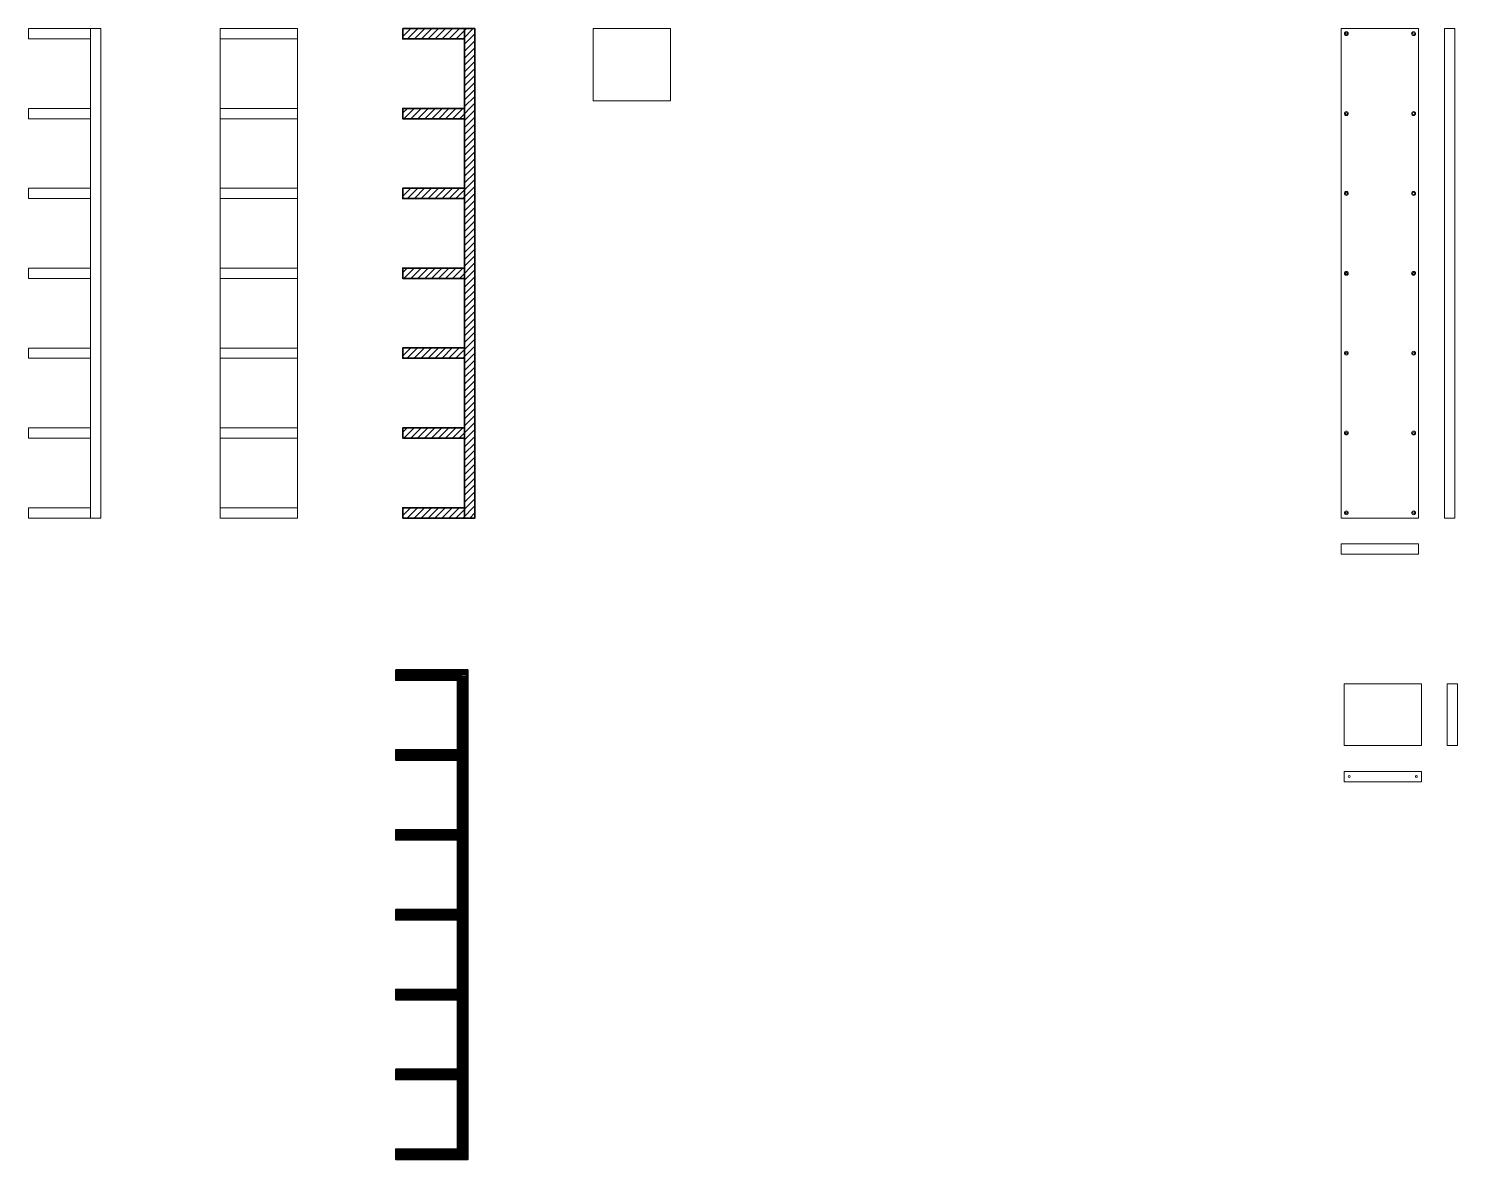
# Model space of a CAD drawing. Header units: millimetres. Extents: x -569 to 4978, y -1805 to 11959.
# Drawn here: x -569 to 4978, y -1805 to 2585 of the extents above.
import ezdxf

# ---------------------------------------------------------------- set-up
doc = ezdxf.new("R2010")
doc.units = ezdxf.units.MM
for name, color, linetype, lineweight in [('A-DETL-MCUT', 255, 'Continuous', 35), ('A-ELEV-MBE', 255, 'Continuous', 18), ('A-SECT-MCUT', 255, 'Continuous', 35), ('A-SECT-MCUT1', 7, 'Continuous', 35)]:
    doc.layers.add(name, color=color, linetype=linetype, lineweight=lineweight)

msp = doc.modelspace()

# ---------------------------------------------------------------- hatches: boundary and pattern name
at = {"layer": 'A-SECT-MCUT', "lineweight": 13, "true_color": 0x636466}
h = msp.add_hatch(dxfattribs=at)
h.set_pattern_fill('ANSI31', color=251, scale=6)
h.paths.add_polyline_path([(1123.8, 2585.4), (883.8, 2585.4), (883.8, 2545.4), (1123.8, 2545.4)])
h.paths.add_polyline_path([(1163.8, 2585.4), (1123.8, 2585.4), (1123.8, 2545.4), (1123.8, 685.4), (1163.8, 685.4)])
h.paths.add_polyline_path([(1123.8, 2275.4), (883.8, 2275.4), (883.8, 2235.4), (1123.8, 2235.4)])
h.paths.add_polyline_path([(1123.8, 1965.4), (883.8, 1965.4), (883.8, 1925.4), (1123.8, 1925.4)])
h.paths.add_polyline_path([(1123.8, 1655.4), (883.8, 1655.4), (883.8, 1615.4), (1123.8, 1615.4)])
h.paths.add_polyline_path([(1123.8, 1345.4), (883.8, 1345.4), (883.8, 1305.4), (1123.8, 1305.4)])
h.paths.add_polyline_path([(1123.8, 1035.4), (883.8, 1035.4), (883.8, 995.4), (1123.8, 995.4)])
h.paths.add_polyline_path([(1123.8, 725.4), (883.8, 725.4), (883.8, 685.4), (1123.8, 685.4)])
h = msp.add_hatch(dxfattribs=at)
h.set_pattern_fill('ANSI31', color=251)
h.paths.add_polyline_path([(1096.7, 95.5), (856.7, 95.5), (856.7, 55.5), (1096.7, 55.5), (1096.7, 73.3), (1050, 73.3), (1050, 77.8), (1096.7, 77.8)])
h.paths.add_polyline_path([(1136.7, 95.5), (1096.7, 95.5), (1096.7, 77.8), (1107.6, 77.8), (1109.8, 79.3), (1131.2, 79.3), (1136.7, 83)])
h.paths.add_polyline_path([(1136.7, 68), (1131.2, 71.8), (1109.8, 71.8), (1107.6, 73.3), (1096.7, 73.3), (1096.7, 55.5), (1096.7, -1804.5), (1136.7, -1804.5)])
h.paths.add_polyline_path([(1096.7, -214.5), (856.7, -214.5), (856.7, -254.5), (1096.7, -254.5)])
h.paths.add_polyline_path([(1096.7, -524.5), (856.7, -524.5), (856.7, -564.5), (1096.7, -564.5)])
h.paths.add_polyline_path([(1096.7, -834.5), (856.7, -834.5), (856.7, -874.5), (1096.7, -874.5)])
h.paths.add_polyline_path([(1096.7, -1144.5), (856.7, -1144.5), (856.7, -1184.5), (1096.7, -1184.5)])
h.paths.add_polyline_path([(1096.7, -1454.5), (856.7, -1454.5), (856.7, -1494.5), (1096.7, -1494.5)])
h.paths.add_polyline_path([(1096.7, -1764.5), (856.7, -1764.5), (856.7, -1804.5), (1096.7, -1804.5)])

# ---------------------------------------------------------------- linework, layer by layer
at = {"layer": 'A-DETL-MCUT'}
for points in [[(856.7, 95.5), (1136.7, 95.5), (1136.7, -1804.5), (856.7, -1804.5), (856.7, -1764.5), (1096.7, -1764.5)], [(1096.7, 55.5), (856.7, 55.5), (856.7, 95.5)], [(1096.7, 77.8), (1096.7, 95.5)], [(1096.7, -1804.5), (1096.7, 73.3)], [(1096.7, -254.5), (856.7, -254.5), (856.7, -214.5), (1096.7, -214.5)], [(1096.7, -564.5), (856.7, -564.5), (856.7, -524.5), (1096.7, -524.5)], [(1096.7, -874.5), (856.7, -874.5), (856.7, -834.5), (1096.7, -834.5)], [(1096.7, -1184.5), (856.7, -1184.5), (856.7, -1144.5), (1096.7, -1144.5)], [(1096.7, -1494.5), (856.7, -1494.5), (856.7, -1454.5), (1096.7, -1454.5)]]:
    msp.add_lwpolyline(points, dxfattribs=at)
at = {"layer": 'A-ELEV-MBE'}
for p, q in [((475.2, 2545.3), (475.2, 2585.3)), ((4827.1, 2545.4), (4827.1, 2585.4)), ((175.2, 2545.3), (475.2, 2545.3)), ((175.2, 2275.3), (475.2, 2275.3)), ((175.2, 2235.3), (475.2, 2235.3)), ((175.2, 1965.3), (475.2, 1965.3)), ((175.2, 1925.3), (475.2, 1925.3)), ((175.2, 1655.3), (475.2, 1655.3)), ((175.2, 1615.3), (475.2, 1615.3)), ((175.2, 1345.3), (475.2, 1345.3)), ((175.2, 1305.3), (475.2, 1305.3)), ((175.2, 1035.3), (475.2, 1035.3)), ((175.2, 995.3), (475.2, 995.3)), ((175.2, 725.3), (475.2, 725.3)), ((1132.7, 76), (1136.7, 76.1)), ((1132.7, 75), (1136.7, 74.9)), ((4937.8, 41.8), (4977.8, 41.8)), ((4537.8, -298.2), (4837.8, -298.2)), ((4537.8, -298.2), (4537.8, -338.2)), ((4837.8, -298.2), (4837.8, -338.2)), ((4537.8, -338.2), (4837.8, -338.2))]:
    msp.add_line(p, q, dxfattribs=at)
for points in [[(-568.9, 2585.3), (-288.9, 2585.3), (-288.9, 685.3), (-568.9, 685.3), (-568.9, 725.3), (-328.9, 725.3)], [(-328.9, 2545.3), (-568.9, 2545.3), (-568.9, 2585.3)], [(-328.9, 685.3), (-328.9, 2585.3)], [(4927.1, 2585.4), (4967.1, 2585.4), (4967.1, 685.4), (4927.1, 685.4)], [(4927.1, 685.4), (4927.1, 2585.4)], [(-328.9, 2235.3), (-568.9, 2235.3), (-568.9, 2275.3), (-328.9, 2275.3)], [(-328.9, 1925.3), (-568.9, 1925.3), (-568.9, 1965.3), (-328.9, 1965.3)], [(-328.9, 1615.3), (-568.9, 1615.3), (-568.9, 1655.3), (-328.9, 1655.3)], [(-328.9, 1305.3), (-568.9, 1305.3), (-568.9, 1345.3), (-328.9, 1345.3)], [(-328.9, 995.3), (-568.9, 995.3), (-568.9, 1035.3), (-328.9, 1035.3)], [(4977.8, 41.8), (4977.8, -198.2), (4937.8, -198.2), (4937.8, 41.8)]]:
    msp.add_lwpolyline(points, dxfattribs=at)
for points in [[(175.2, 2585.3), (475.2, 2585.3), (475.2, 685.4), (175.2, 685.4)], [(1922.5, 2305.4), (1922.5, 2585.4), (1622.5, 2585.4), (1622.5, 2305.4)], [(4527.1, 2585.4), (4827.1, 2585.4), (4827.1, 685.4), (4527.1, 685.4)], [(4527.1, 585.4), (4527.1, 545.4), (4827.1, 545.4), (4827.1, 585.4)], [(4537.8, 41.8), (4837.8, 41.8), (4837.8, -198.2), (4537.8, -198.2)]]:
    msp.add_lwpolyline(points, close=True, dxfattribs=at)
for centre, radius in [((4546.6, 2565.4), 7.5), ((4546.6, 2565.3), 3.8), ((4807.6, 2565.4), 7.5), ((4807.6, 2565.3), 3.8), ((4546.6, 2255.4), 7.5), ((4546.6, 2255.3), 3.8), ((4807.6, 2255.4), 7.5), ((4807.6, 2255.3), 3.8), ((4546.6, 1945.4), 7.5), ((4546.6, 1945.3), 3.8), ((4807.6, 1945.4), 7.5), ((4807.6, 1945.3), 3.8), ((4546.6, 1635.4), 7.5), ((4546.6, 1635.3), 3.8), ((4807.6, 1635.4), 7.5), ((4807.6, 1635.3), 3.8), ((4546.6, 1325.4), 7.5), ((4807.6, 1325.4), 7.5), ((4546.6, 1325.3), 3.8), ((4807.6, 1325.3), 3.8), ((4546.6, 1015.4), 7.5), ((4546.6, 1015.3), 3.8), ((4807.6, 1015.4), 7.5), ((4807.6, 1015.3), 3.8), ((4546.6, 705.4), 7.5), ((4546.6, 705.3), 3.8), ((4807.6, 705.4), 7.5), ((4807.6, 705.3), 3.8), ((4557.3, -318.3), 3.8), ((4818.3, -318.3), 3.8)]:
    msp.add_circle(centre, radius, dxfattribs=at)
for centre, radius, start, end in [((1133.7, 76.7), 1.22, 154.504, 216.9195), ((1133.1, 75.5), 0.627, 127.6141, 232.3859), ((1133.9, 74.2), 1.43, 145.9765, 191.1118)]:
    msp.add_arc(centre, radius, start, end, dxfattribs=at)
at = {"layer": 'A-SECT-MCUT'}
for p, q in [((1136.7, 83), (1131.2, 79.3)), ((1131.2, 71.8), (1136.7, 68)), ((1136.7, 79.7), (1136.7, 65.5))]:
    msp.add_line(p, q, dxfattribs=at)
for points in [[(883.8, 2585.4), (1163.8, 2585.4), (1163.8, 685.4), (883.8, 685.4), (883.8, 725.4), (1123.8, 725.4)], [(1123.8, 2545.4), (883.8, 2545.4), (883.8, 2585.4)], [(1123.8, 685.4), (1123.8, 2585.4)], [(1123.8, 2235.4), (883.8, 2235.4), (883.8, 2275.4), (1123.8, 2275.4)], [(1123.8, 1925.4), (883.8, 1925.4), (883.8, 1965.4), (1123.8, 1965.4)], [(1123.8, 1615.4), (883.8, 1615.4), (883.8, 1655.4), (1123.8, 1655.4)], [(1123.8, 1305.4), (883.8, 1305.4), (883.8, 1345.4), (1123.8, 1345.4)], [(1123.8, 995.4), (883.8, 995.4), (883.8, 1035.4), (1123.8, 1035.4)]]:
    msp.add_lwpolyline(points, dxfattribs=at)
at = {"layer": 'A-SECT-MCUT1'}
for p, q in [((1107.6, 77.8), (1050, 77.8)), ((1050, 73.3), (1050, 77.8)), ((1107.6, 73.3), (1050, 73.3)), ((1054.5, 79.3), (1054.1, 71.8)), ((1056.9, 79.3), (1056.5, 71.8)), ((1059.3, 79.3), (1058.9, 71.8)), ((1061.7, 79.3), (1061.3, 71.8)), ((1064.1, 79.3), (1063.7, 71.8)), ((1066.5, 79.3), (1066.2, 71.8)), ((1069, 79.3), (1068.6, 71.4)), ((1071.4, 79.3), (1071, 71.8)), ((1071.4, 79.3), (1071, 71.4)), ((1073.8, 79.3), (1073.4, 71.8)), ((1076.2, 79.3), (1075.8, 71.8)), ((1078.6, 79.3), (1078.2, 71.8)), ((1081.1, 79.3), (1080.7, 71.8)), ((1083.5, 79.3), (1083.1, 71.8)), ((1085.9, 79.3), (1085.5, 71.8)), ((1088.3, 79.3), (1087.9, 71.8)), ((1090.7, 79.3), (1090.3, 71.8)), ((1093.1, 79.3), (1092.7, 71.4)), ((1095.6, 79.3), (1095.2, 71.8)), ((1095.6, 79.3), (1095.2, 71.4)), ((1098, 79.3), (1097.6, 71.8)), ((1100.4, 79.3), (1100, 71.8)), ((1102.8, 79.3), (1102.4, 71.8)), ((1105.2, 79.3), (1104.8, 71.8)), ((1107.7, 79.3), (1107.3, 71.8)), ((1107.6, 77.8), (1109.8, 79.3)), ((1109.8, 71.8), (1107.6, 73.3)), ((1131.2, 79.3), (1109.8, 79.3)), ((1109.8, 79.3), (1109.8, 71.8)), ((1131.2, 71.8), (1109.8, 71.8)), ((1131.2, 79.3), (1136.7, 83)), ((1131.2, 71.8), (1131.2, 79.3)), ((1136.7, 68), (1131.2, 71.8)), ((1132.6, 77.4), (1131.8, 76)), ((1131.8, 75.1), (1131.8, 76)), ((1131.8, 75.1), (1132.7, 73.6)), ((1136.7, 78.3), (1132.6, 77.4)), ((1132.7, 73.6), (1136.7, 72.7)), ((1136.7, 68), (1136.7, 83)), ((1136.7, 79), (1136.7, 72))]:
    msp.add_line(p, q, dxfattribs=at)
msp.add_arc((1133, 74.1), 0.572, 222.831, 235.0205, dxfattribs=at)

doc.saveas('drawing.dxf')
